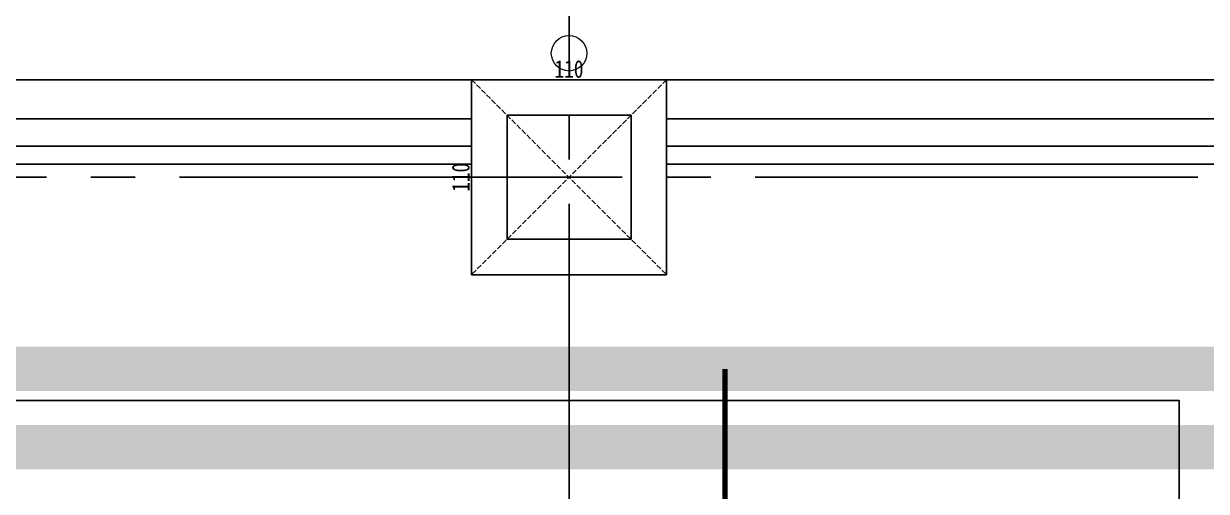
# Model space of a CAD drawing. Extents: x -3080 to 28500, y -1326 to 31609.
# Drawn here: x 5692 to 6360, y 8823 to 9087 of the extents above; entities that cross this region are included whole.
import ezdxf

# ---------------------------------------------------------------- set-up
doc = ezdxf.new("R2010")
doc.units = 0
doc.header["$LTSCALE"] = 100
doc.linetypes.add('X-S-FAB-L05$0$COL-CEN-LIN', pattern=[3.25, 2.5, -0.25, 0.25, -0.25])
doc.linetypes.add('X-S-FAB-L05$0$HIDDEN', pattern=[0.4, 0.3, -0.1])
for name, color, linetype in [('0-xref', 8, 'Continuous'), ('188K-SM-03-F05-ARCH-PA-Y2257103$0$K-岩棉 2hr 3.5-非抗', 53, 'Continuous'), ('188K-SM-03-F05-MECH-DCC-Y2257103$0$00_AC_CHS_20℃', 3, 'Continuous'), ('188K-SM-03-F05-MECH-DCC-Y2257103$0$00_閥站分組', 1, 'Continuous'), ('188K-SM-07-F10-MECH-CR PIPE-Y2257103$0$00_AC_CHS_12℃', 4, 'Continuous'), ('188K-SM-07-F10-MECH-CR PIPE-Y2257103$0$00_AC_CHS_20℃', 3, 'Continuous'), ('188K-SM-07-F10-MECH-CR PIPE-Y2257103$0$00_閥站分組', 1, 'Continuous'), ('X-S-FAB-L05$0$1_L05平面圖_1_A-OBJE-MEP', 8, 'Continuous'), ('X-S-FAB-L05$0$BEAM', 8, 'Continuous'), ('X-S-FAB-L05$0$BLOCK', 8, 'Continuous'), ('X-S-FAB-L05$0$CCL', 8, 'X-S-FAB-L05$0$COL-CEN-LIN'), ('X-S-FAB-L05$0$COL', 8, 'Continuous'), ('X-S-FAB-L05$0$COL-S', 8, 'Continuous'), ('X-S-FAB-L05$0$S-FNDN', 8, 'Continuous'), ('X-S-FAB-L05$0$SLAB', 8, 'Continuous'), ('X-S-FAB-L05$0$WALL-RC', 8, 'Continuous')]:
    doc.layers.add(name, color=color, linetype=linetype)
doc.styles.add('X-S-FAB-L05$0$DIM', font='', dxfattribs={"width": 0.8})
doc.styles.get('X-S-FAB-L05$0$DIM').set_extended_font_data('MingLiU')
doc.dimstyles.new('X-S-FAB-L05$0$JJP_005_defpoint', dxfattribs={"dimtxt": 20, "dimasz": 0.5, "dimexe": 0.5, "dimexo": 0.5, "dimgap": 0.5, "dimtad": 1, "dimdsep": 46, "dimtxsty": 'X-S-FAB-L05$0$DIM', "dimblk": 'X-S-FAB-L05$0$_None', "dimcen": 10, "dimclrd": 256, "dimclre": 256, "dimclrt": 256, "dimadec": 0, "dimazin": 0, "dimtfac": 1, "dimtix": 1, "dimtmove": 2, "dimatfit": 3, "dimldrblk": 'X-S-FAB-L05$0$_None', "dimfxl": 0.5, "dimtolj": 1, "dimtzin": 0, "dimarcsym": 0})

# ---------------------------------------------------------------- blocks, each defined once
blk = doc.blocks.new('*D174')
at = {"layer": 'DefPoints', "lineweight": -2, "transparency": 16777216}
blk.add_line((0, 0), (110, 0), dxfattribs=at)
at = {"layer": 'DefPoints', "color": 0, "transparency": 16777216}
for p in [(0, 0), (110, 0), (110, 0)]:
    blk.add_point(p, dxfattribs=at)
at = {"layer": 'DefPoints', "transparency": 16777216, "insert": (55, 6.07), "char_height": 10, "attachment_point": 5, "style": 'X-S-FAB-L05$0$DIM'}
blk.add_mtext('\\A1;110', dxfattribs=at)
blk = doc.blocks.new('X-S-FAB-L05$0$_None')
blk = doc.blocks.new('*D175')
at = {"layer": 'DefPoints', "lineweight": -2, "transparency": 16777216}
blk.add_line((0, 0), (0, -110), dxfattribs=at)
at = {"layer": 'DefPoints', "color": 0, "transparency": 16777216}
for p in [(0, 0), (0, -110), (0, -110)]:
    blk.add_point(p, dxfattribs=at)
at = {"layer": 'DefPoints', "transparency": 16777216, "insert": (-6.07, -55), "char_height": 10, "attachment_point": 5, "rotation": 90, "style": 'X-S-FAB-L05$0$DIM'}
blk.add_mtext('\\A1;110', dxfattribs=at)
blk = doc.blocks.new('X-S-FAB-L05$0$板_3_2', base_point=(11935, 9055))
at = {"layer": 'X-S-FAB-L05$0$S-FNDN', "color": 15, "lineweight": 0, "flags": 128}
blk.add_lwpolyline([(11935, 9055), (4350, 9055), (4350, 7470), (9330, 7470), (9330, -55), (11935, -55), (11935, 4530), (11070, 4530), (11070, 5003), (11935, 5003)], close=True, dxfattribs=at)
blk = doc.blocks.new('188K-SM-03-F05-ARCH-PA-Y2257103')
at = {"layer": '188K-SM-03-F05-ARCH-PA-Y2257103$0$K-岩棉 2hr 3.5-非抗'}
for p, q in [((5945, 9017.5, 0), (5215, 9017.5, 0)), ((6785, 9017.5, 0), (6055, 9017.5, 0)), ((5945, 9007.5, 0), (5215, 9007.5, 0)), ((6785, 9007.5, 0), (6055, 9007.5, 0))]:
    blk.add_line(p, q, dxfattribs=at)
blk = doc.blocks.new('188K-SM-03-F05-MECH-DCC-Y2257103')
at = {"layer": '188K-SM-03-F05-MECH-DCC-Y2257103$0$00_AC_CHS_20℃', "ltscale": 1000, "const_width": 3, "elevation": 0}
blk.add_lwpolyline([(6088.09, 8891.81), (6088.09, 8445.48)], dxfattribs=at)
at = {"layer": '188K-SM-03-F05-MECH-DCC-Y2257103$0$00_閥站分組', "ltscale": 1000}
blk.add_lwpolyline([(5076.07, 8873.93), (6344.49, 8873.93), (6344.49, 8388.77), (5076.07, 8388.77)], close=True, dxfattribs=at)
blk = doc.blocks.new('188K-SM-07-F10-MECH-CR PIPE-Y2257103')
at = {"layer": '188K-SM-07-F10-MECH-CR PIPE-Y2257103$0$00_AC_CHS_12℃', "ltscale": 1000, "const_width": 25}
blk.add_lwpolyline([(1851.868, 8891.806), (17554.694, 8891.806), (17554.694, 8533.781), (18869.339, 8533.781), (18869.339, 8210.953), (19145.512, 8210.953), (19145.512, 7193.101), (21593.159, 7193.101), (21593.159, 6074.065)], dxfattribs=at)
at = {"layer": '188K-SM-07-F10-MECH-CR PIPE-Y2257103$0$00_AC_CHS_20℃', "ltscale": 1000, "const_width": 25}
blk.add_lwpolyline([(1851.868, 8847.601), (17514.253, 8847.601), (17514.253, 8489.576), (18832.722, 8489.576), (18832.722, 8166.748), (19093.353, 8166.748), (19093.353, 7148.896), (21554.57, 7148.896), (21554.57, 6074.065)], dxfattribs=at)
at = {"layer": '188K-SM-07-F10-MECH-CR PIPE-Y2257103$0$00_AC_CHS_20℃', "ltscale": 1000, "const_width": 3, "elevation": 0}
blk.add_lwpolyline([(6088.086, 8851.88), (6088.086, 8445.477)], dxfattribs=at)
at = {"layer": '188K-SM-07-F10-MECH-CR PIPE-Y2257103$0$00_閥站分組', "ltscale": 1000}
blk.add_lwpolyline([(5076.071, 8873.925), (6344.493, 8873.925), (6344.493, 8388.772), (5076.071, 8388.772)], close=True, dxfattribs=at)
blk = doc.blocks.new('*U59')
at = {"layer": 'DefPoints', "linetype": 'X-S-FAB-L05$0$HIDDEN', "ltscale": 0.1}
for p, q in [((110, 0), (0, -110)), ((0, 0), (110, -110))]:
    blk.add_line(p, q, dxfattribs=at)
at = {"layer": 'X-S-FAB-L05$0$COL', "ltscale": 0.1}
blk.add_lwpolyline([(0, 0), (110, 0), (110, -110), (0, -110)], close=True, dxfattribs=at)
at = {"layer": 'DefPoints'}
dim = blk.add_linear_dim(base=(110, 0), p1=(0, 0), p2=(110, 0), dimstyle='X-S-FAB-L05$0$JJP_005_defpoint', override={"dimtxt": 10}, dxfattribs=at)
dim.commit()
dim.dimension.update_dxf_attribs({"geometry": '*D174', "text_midpoint": (55, 6.067)})
dim = blk.add_linear_dim(base=(0, -110), p1=(0, 0), p2=(0, -110), angle=90, dimstyle='X-S-FAB-L05$0$JJP_005_defpoint', override={"dimtxt": 10}, dxfattribs=at)
dim.commit()
dim.dimension.update_dxf_attribs({"geometry": '*D175', "text_midpoint": (-6.067, -55)})
blk = doc.blocks.new('X-S-FAB-L05$0$FAB2-L05')
at = {"layer": 'X-S-FAB-L05$0$CCL'}
for p, q in [((-20160, 11005), (-20160, 0)), ((-26880, 9720), (1210, 9720))]:
    blk.add_line(p, q, dxfattribs=at)
at = {"layer": 'X-S-FAB-L05$0$COL-S'}
blk.add_lwpolyline([(-20195, 9755), (-20125, 9755), (-20125, 9685), (-20195, 9685)], close=True, dxfattribs=at)
at = {"layer": 'X-S-FAB-L05$0$BEAM'}
blk.add_blockref('*U59', (-20215, 9775), dxfattribs=at)
blk = doc.blocks.new('X-S-FAB-L05')
at = {"layer": 'X-S-FAB-L05$0$1_L05平面圖_1_A-OBJE-MEP', "color": 8, "lineweight": 0, "ltscale": 10}
blk.add_circle((6000, 9070), 10, dxfattribs=at)
at = {"layer": 'X-S-FAB-L05$0$COL-S'}
blk.add_lwpolyline([(5965, 9035), (6035, 9035), (6035, 8965), (5965, 8965)], close=True, dxfattribs=at)
at = {"layer": 'X-S-FAB-L05$0$WALL-RC'}
for p, q in [((5215, 9055), (5945, 9055)), ((6055, 9055), (6785, 9055)), ((5215, 9033), (5945, 9033)), ((6055, 9033), (6785, 9033))]:
    blk.add_line(p, q, dxfattribs=at)
at = {"layer": 'X-S-FAB-L05$0$BEAM'}
blk.add_blockref('*U59', (5945, 9055), dxfattribs=at)
at = {"layer": 'X-S-FAB-L05$0$BLOCK'}
blk.add_blockref('X-S-FAB-L05$0$FAB2-L05', (26160, -720), dxfattribs=at)
at = {"layer": 'X-S-FAB-L05$0$SLAB', "color": 15, "lineweight": 0}
blk.add_blockref('X-S-FAB-L05$0$板_3_2', (11935, 9055), dxfattribs=at)

msp = doc.modelspace()

# ---------------------------------------------------------------- block references
at = {"layer": '0-xref'}
for name in ['X-S-FAB-L05', '188K-SM-03-F05-MECH-DCC-Y2257103', '188K-SM-03-F05-ARCH-PA-Y2257103']:
    msp.add_blockref(name, (0, 0), dxfattribs=at)

# ---------------------------------------------------------------- next in the draw order: block references
msp.add_blockref('188K-SM-07-F10-MECH-CR PIPE-Y2257103', (0, 0), dxfattribs=at)

doc.saveas('drawing.dxf')
